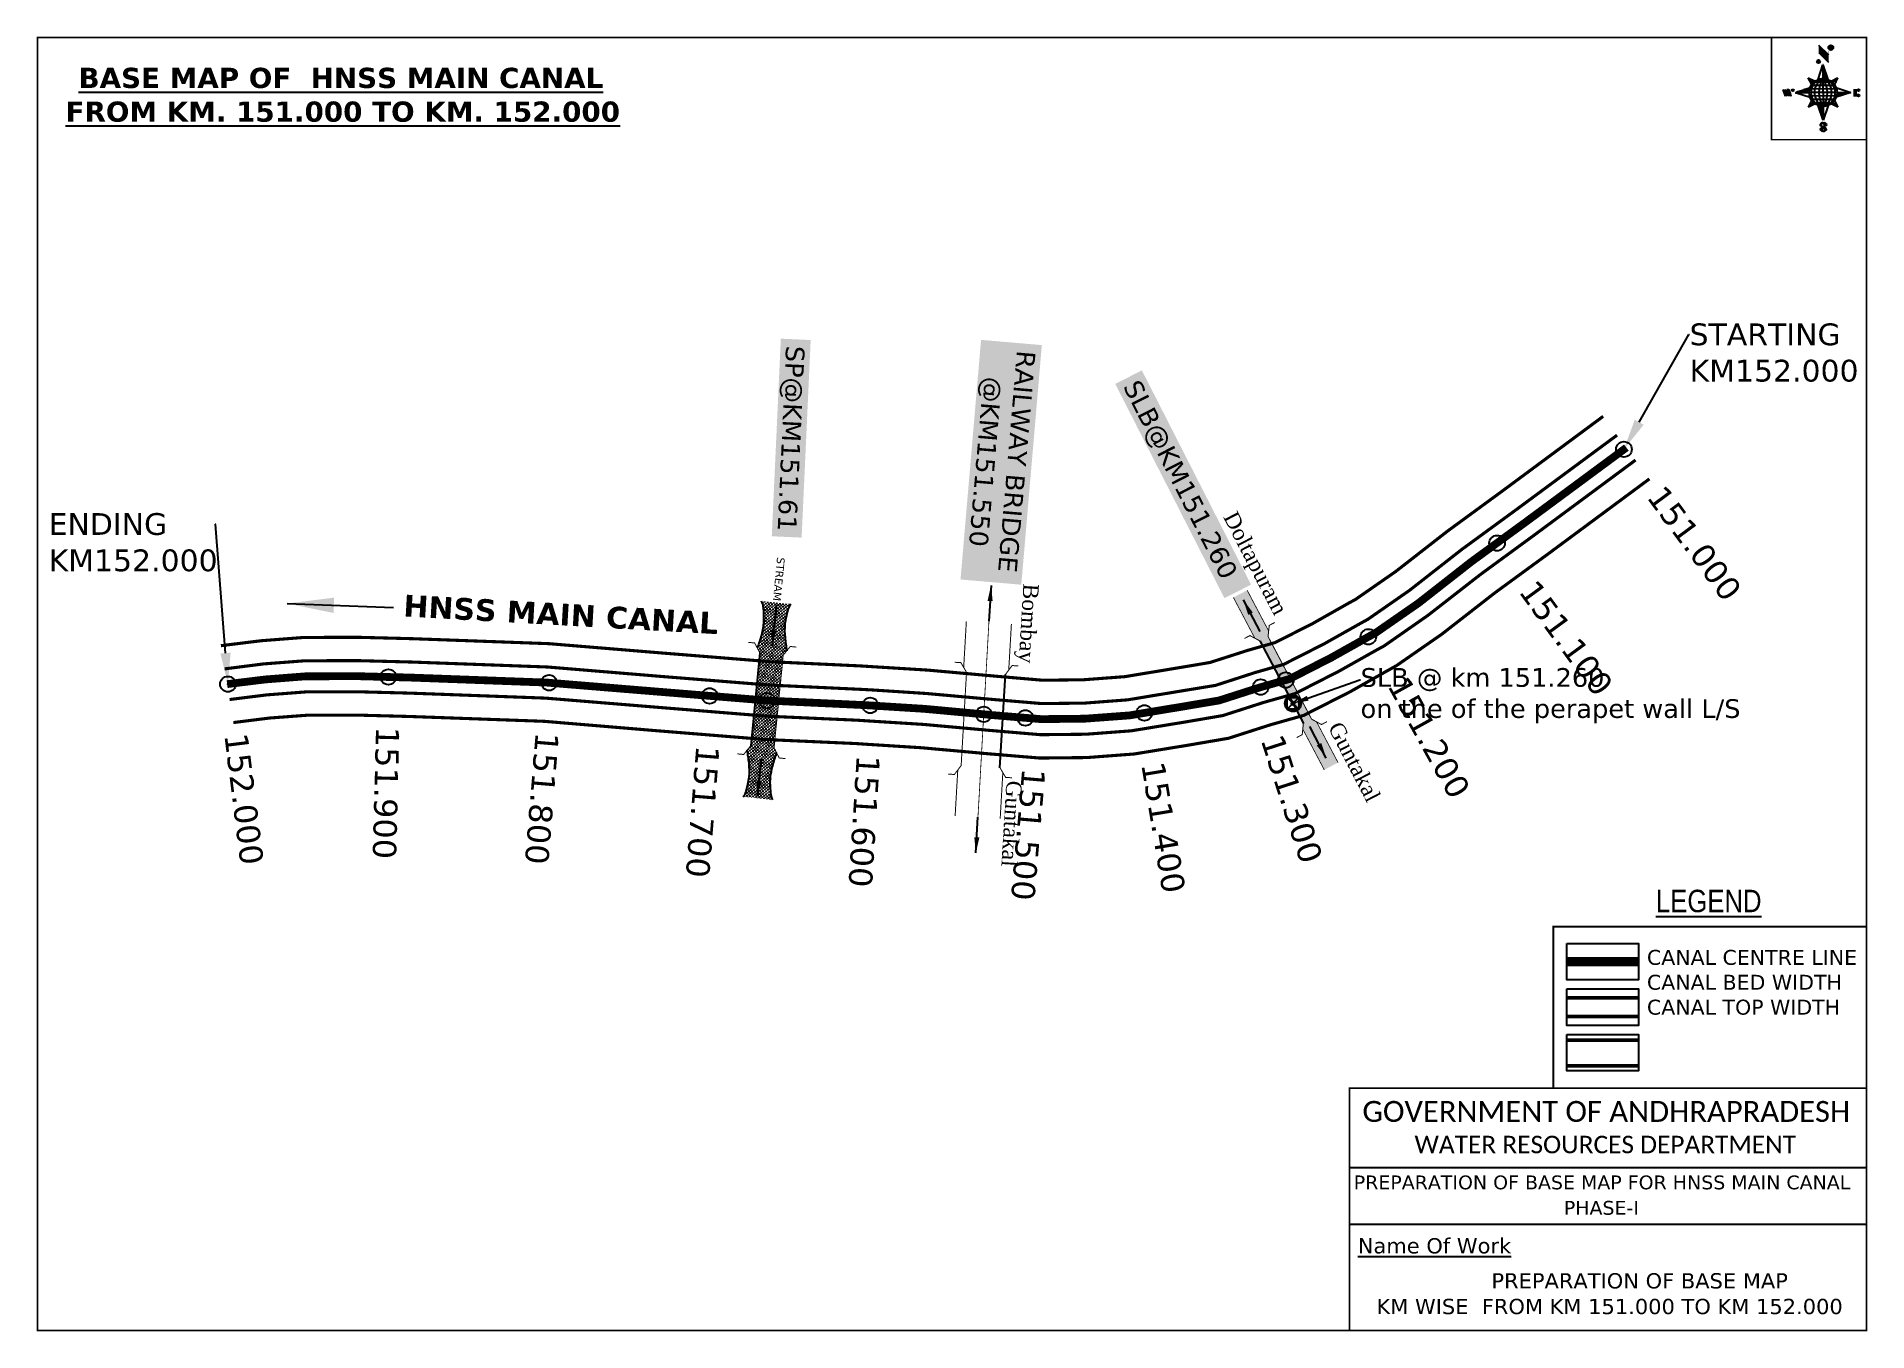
# Model space of a CAD drawing. Header units: inches. Extents: x 753375 to 754551, y 1680339 to 1681172.
import ezdxf
from ezdxf import colors
from ezdxf.entities.mleader import LeaderData, LeaderLine
from ezdxf.enums import TextEntityAlignment as Align
from ezdxf.math import Vec2, Vec3

# ---------------------------------------------------------------- set-up
doc = ezdxf.new("R2010")
doc.units = ezdxf.units.IN
doc.header["$MEASUREMENT"] = 0
doc.header["$PDMODE"] = 32
doc.header["$PDSIZE"] = 10
doc.linetypes.add('ACAD_ISO02W100', pattern=[15, 12, -3])
doc.linetypes.add('HIDDEN2', pattern=[0.1875, 0.125, -0.0625])
for name, color, linetype in [('AQUADUCT', 1, 'Continuous'), ('bord', 1, 'Continuous'), ('CANAL1', 1, 'Continuous'), ('CSMark', 72, 'Continuous'), ('DCBMS', 232, 'Continuous'), ('PAGE', 7, 'Continuous'), ('STRUCTURE', 5, 'Continuous'), ('TEXT', 7, 'Continuous')]:
    doc.layers.add(name, color=color, linetype=linetype)
doc.styles.add('ARIALN', font='ARIALN_1.TTF')
doc.styles.get("Standard").update_dxf_attribs({"font": 'verdana_0.ttf'})
doc.styles.add('style1', font='romantic_0.ttf')
doc.linetypes.add('TRACKS', pattern='A,0.15,[130,ltypeshp.shx,S=0.25,R=0,X=0,Y=0],0.15', length=0.3)
doc.dimstyles.get("Standard").update_dxf_attribs({"dimtxt": 0.18, "dimasz": 0.18, "dimexe": 0.18, "dimexo": 0.0625, "dimgap": 0.09, "dimtad": 0, "dimtih": 1, "dimtoh": 1, "dimdec": 4, "dimzin": 0, "dimdsep": 46, "dimtxsty": 'Standard', "dimcen": 0.09, "dimadec": 0, "dimazin": 0, "dimtfac": 1, "dimtdec": 4, "dimtofl": 0, "dimtmove": 0, "dimatfit": 3, "dimfxl": 0, "dimtolj": 1, "dimtzin": 0, "dimarcsym": 0})
pattern_1 = [(267.297113149, (-8720374.938, 50637915.138), (10.5367255337, -0.497431438), [])]
pattern_2 = [(357.297113149, (-8720374.938, 50637915.138), (0.497431438, 10.5367255337), [])]

# ---------------------------------------------------------------- blocks, each defined once
blk = doc.blocks.new('DCBM')
at = {"layer": 'DCBMS'}
h = blk.add_hatch(color=132, dxfattribs=at)
h.paths.add_polyline_path([(3.7, 3.7, 0.414214), (-3.7, 3.7)])
h.paths.add_polyline_path([(3.7, 3.7), (3.7, -3.7, 0.198912), (5.2, 0, 0.198912)])
h.paths.add_polyline_path([(-3.7, -3.7, 0.414214), (3.7, -3.7)])
h.paths.add_polyline_path([(-3.7, 3.7, 0.198912), (-5.2, 0, 0.198912), (-3.7, -3.7)])
at = {"layer": 'DCBMS', "color": 0}
blk.add_lwpolyline([(-3.7, 3.7), (3.7, 3.7), (3.7, -3.7), (-3.7, -3.7)], close=True, dxfattribs=at)
for points in [[(-3.7, 3.7), (3.7, -3.7)], [(3.7, 3.7), (-3.7, -3.7)]]:
    blk.add_lwpolyline(points, dxfattribs=at)
for radius in [5.21, 1.05]:
    blk.add_circle((0, 0), radius, dxfattribs=at)
blk = doc.blocks.new('*X16')
at = {"color": 0, "linetype": 'Continuous'}
for p, q in [((6321.6, 240.5), (6322.3, 241.2)), ((6321.6, 240.3), (6322.3, 241)), ((6321.6, 240.1), (6322.3, 240.8)), ((6321.6, 239.9), (6322.4, 240.7)), ((6321.6, 239.8), (6322.4, 240.6)), ((6321.6, 239.6), (6322.5, 240.5)), ((6321.6, 239.4), (6322.5, 240.3)), ((6321.6, 239.2), (6322.6, 240.2)), ((6321.7, 239.1), (6322.6, 240.1)), ((6321.8, 240.8), (6322.4, 241.4)), ((6321.8, 239), (6322.7, 240)), ((6321.8, 239), (6322.8, 239.9)), ((6321.9, 238.9), (6322.9, 239.8)), ((6322, 238.8), (6323, 239.7)), ((6322.1, 241.3), (6322.4, 241.6)), ((6322.1, 238.7), (6323.1, 239.6)), ((6322.2, 238.6), (6323.1, 239.6)), ((6322.3, 238.5), (6323.2, 239.5)), ((6322.4, 238.5), (6323.3, 239.4)), ((6322.5, 238.4), (6323.4, 239.3)), ((6322.7, 238.4), (6323.6, 239.3)), ((6322.8, 238.3), (6323.7, 239.2)), ((6322.9, 238.3), (6323.8, 239.1)), ((6323.1, 238.2), (6323.9, 239.1)), ((6323.2, 238.2), (6324, 239)), ((6323.3, 238.2), (6324.2, 239)), ((6323.5, 238.1), (6324.3, 238.9)), ((6323.7, 238.1), (6324.4, 238.9)), ((6323.8, 238.1), (6324.6, 238.8)), ((6324.1, 238.2), (6324.7, 238.8)), ((6324.3, 238.3), (6324.9, 238.8)), ((6324.6, 238.3), (6325.1, 238.8)), ((6324.8, 238.4), (6325.2, 238.8)), ((6325.1, 238.5), (6325.4, 238.8)), ((6325.4, 238.6), (6325.6, 238.8))]:
    blk.add_line(p, q, dxfattribs=at)
blk = doc.blocks.new('*X15')
at = {"color": 0, "linetype": 'Continuous'}
for p, q in [((6324.4, 240.3), (6324.5, 240.4)), ((6324.6, 240.3), (6324.8, 240.5)), ((6324.7, 240.2), (6325, 240.5)), ((6324.8, 240.2), (6325.2, 240.6)), ((6325, 240.1), (6325.5, 240.6)), ((6325.1, 240.1), (6325.6, 240.6)), ((6325.2, 240), (6325.8, 240.6)), ((6325.3, 240), (6326, 240.6)), ((6325.4, 239.9), (6326.1, 240.6)), ((6325.5, 239.8), (6326.2, 240.5)), ((6325.6, 239.8), (6326.3, 240.5)), ((6325.7, 239.7), (6326.5, 240.4)), ((6325.9, 239.6), (6326.6, 240.3)), ((6326, 239.5), (6326.7, 240.3)), ((6326, 239.4), (6326.8, 240.2)), ((6326.1, 239.3), (6327, 240.2)), ((6326.2, 239.3), (6327.1, 240.1)), ((6326.3, 239.2), (6327.1, 240)), ((6326.4, 239.1), (6327.2, 239.9)), ((6326.5, 239), (6327.3, 239.8)), ((6326.5, 238.9), (6327.4, 239.7)), ((6326.6, 238.8), (6327.5, 239.6)), ((6326.7, 238.7), (6327.5, 239.5)), ((6326.8, 238.6), (6327.6, 239.4)), ((6326.8, 238.5), (6327.7, 239.3)), ((6326.8, 236.5), (6327.4, 237)), ((6326.9, 238.3), (6327.8, 239.2)), ((6326.9, 238.2), (6327.9, 239.1)), ((6326.9, 236.8), (6327.6, 237.4)), ((6327, 238.1), (6327.8, 239)), ((6327, 237.9), (6327.8, 238.8)), ((6327, 237.8), (6327.8, 238.6)), ((6327, 237.6), (6327.8, 238.4)), ((6327, 237.4), (6327.8, 238.2)), ((6327, 237.3), (6327.8, 238)), ((6327, 237.1), (6327.8, 237.9))]:
    blk.add_line(p, q, dxfattribs=at)
blk = doc.blocks.new('H')
at = {"layer": 'bord', "extrusion": (0.000427885, 0.004792, 0.999988)}
h = blk.add_hatch(dxfattribs=at)
h.set_pattern_fill('LINE', color=8, scale=84.387686, angle=-2.7029, style=0)
h.set_pattern_definition(pattern_2)
h.paths.add_polyline_path([(-492, 786, -0.090992), (-448, 775), (-486, 912)])
h = blk.add_hatch(dxfattribs=at)
h.set_pattern_fill('LINE', color=8, scale=84.387686, angle=-92.7029, style=0)
h.set_pattern_definition(pattern_1)
h.paths.add_polyline_path([(-625, 665, -0.090992), (-615, 710), (-751, 671)])
h = blk.add_hatch(dxfattribs=at)
h.set_pattern_fill('LINE', color=8, scale=84.387686, angle=-2.7029, style=0)
h.set_pattern_definition(pattern_2)
h.paths.add_polyline_path([(-504, 533, -0.090992), (-549, 543), (-510, 406)])
h = blk.add_hatch(dxfattribs=at)
h.set_pattern_fill('LINE', color=8, scale=84.387686, angle=-92.7029, style=0)
h.set_pattern_definition(pattern_1)
h.paths.add_polyline_path([(-246, 647), (-372, 653, -0.090992), (-382, 609)])
for p, q in [((-519, 1020, -1217), (-435, 927, -1216)), ((-516, 1087, -1217), (-432, 994, -1217)), ((-538, 774, -1216), (-487, 906, -1216)), ((-487, 906, -1216), (-493, 780, -1216)), ((-487, 906, -1216), (-448, 769, -1216)), ((-865, 701, -1215), (-847, 638, -1215)), ((-847, 700, -1215), (-829, 637, -1215)), ((-829, 699, -1215), (-811, 636, -1215)), ((-829, 699, -1215), (-811, 698, -1215)), ((-811, 698, -1215), (-794, 635, -1215)), ((-752, 665, -1215), (-615, 704, -1215)), ((-627, 794, -1216), (-567, 760, -1216)), ((-627, 794, -1216), (-584, 747, -1215)), ((-599, 731, -1215), (-627, 794, -1216)), ((-421, 753, -1216), (-359, 781, -1216)), ((-359, 781, -1216), (-405, 739, -1216)), ((-359, 781, -1216), (-392, 721, -1215)), ((-379, 693, -1215), (-246, 641, -1215)), ((-213, 669, -1215), (-217, 601, -1215)), ((-752, 665, -1215), (-625, 659, -1215)), ((-619, 614, -1215), (-752, 665, -1215)), ((-639, 526, -1214), (-606, 585, -1215)), ((-639, 526, -1214), (-593, 568, -1215)), ((-577, 553, -1215), (-639, 526, -1214)), ((-511, 400, -1214), (-549, 537, -1214)), ((-460, 533, -1215), (-511, 400, -1214)), ((-505, 527, -1214), (-511, 400, -1214)), ((-371, 513, -1214), (-431, 546, -1215)), ((-371, 513, -1214), (-414, 560, -1215)), ((-399, 576, -1215), (-371, 513, -1214)), ((-246, 641, -1215), (-383, 603, -1215)), ((-373, 647, -1215), (-246, 641, -1215)), ((-197, 600, -1215), (-194, 668, -1215))]:
    blk.add_line(p, q, dxfattribs=at)
at = {"layer": 'bord', "color": 8, "linetype": 'ByBlock', "extrusion": (0.000427885, 0.004792, 0.999988)}
for p, q in [((-375, 679, -1215), (-620, 691, -1215)), ((-386, 711, -1215), (-605, 722, -1215)), ((-411, 744, -1216), (-578, 752, -1216)), ((-493, 780, -1216), (-505, 527, -1214)), ((-373, 647, -1215), (-625, 659, -1215)), ((-378, 616, -1215), (-623, 628, -1215)), ((-392, 585, -1215), (-611, 595, -1215)), ((-420, 555, -1215), (-587, 562, -1215))]:
    blk.add_line(p, q, dxfattribs=at)
at = {"layer": 'bord', "extrusion": (0.000427885, 0.004792, 0.999988), "elevation": -1212}
for points, const_width in [([(-522, 960), (-516, 1093)], 1.61), ([(-434, 933), (-428, 1066)], 1.61), ([(-870, 707), (-846, 706)], 0.642), ([(-829, 643), (-821, 678)], 0.642), ([(-793, 641), (-782, 694)], 0.642), ([(-223, 676), (-174, 673)], 0.706), ([(-829, 643), (-855, 644)], 0.642), ([(-811, 642), (-784, 641)], 0.642), ([(-177, 605), (-226, 607)], 0.706), ([(-195, 645), (-185, 644)], 0.706)]:
    blk.add_lwpolyline(points, dxfattribs=dict(at, const_width=const_width))
for points, const_width in [([(-414, 1073, 1), (-398, 1058, 1)], 22.3), ([(-530, 950, 1), (-520, 939, 1)], 14.8), ([(-776, 697, 1), (-769, 690, 1)], 8.9), ([(-180, 618, 1), (-173, 611, 1)], 9.79), ([(-178, 667, 1), (-171, 660, 1)], 9.79), ([(-490, 362, 1), (-498, 369, 1)], 11.1), ([(-525, 322, 1), (-533, 329, 1)], 11.1)]:
    blk.add_lwpolyline(points, format="xyb", close=True, dxfattribs=dict(at, const_width=const_width))
for points in [[(-537, 317), (-531, 310), (-520, 307), (-505, 307), (-494, 310), (-486, 318), (-487, 326), (-491, 333), (-494, 336), (-503, 341), (-522, 347), (-530, 352), (-534, 355), (-537, 363), (-537, 373), (-530, 381), (-520, 384), (-504, 384), (-493, 380), (-487, 373)], [(-522, 348), (-526, 354), (-528, 361), (-528, 371), (-526, 375), (-521, 381), (-515, 384)], [(-505, 307), (-499, 312), (-497, 319), (-497, 327), (-501, 335), (-509, 343)]]:
    blk.add_lwpolyline(points, dxfattribs=at)
at = {"layer": 'bord', "extrusion": (0.000427885, 0.004792, 0.999988)}
for centre, radius in [((-406, 1065, -1212), 22.3), ((-525, 944, -1212), 14.8), ((-773, 694, -1212), 8.9), ((-498, 659, -1212), 127), ((-177, 615, -1212), 9.79), ((-174, 663, -1212), 9.79), ((-494, 365, -1212), 11.1), ((-529, 325, -1212), 11.1)]:
    blk.add_circle(centre, radius, dxfattribs=at)
at = {"layer": 'bord', "color": 8, "linetype": 'ByBlock', "extrusion": (0.000427885, 0.004792, 0.999988)}
for centre, radius, start, end in [((-482, 658, -1212), 128, 94.9254, 259.6691), ((-437, 656, -1212), 141, 113.2864, 241.308), ((-316, 651, -1212), 222, 142.5892, 212.0053), ((-560, 662, -1212), 141, 293.2864, 61.308), ((-681, 668, -1212), 222, 322.5892, 32.0053), ((-515, 660, -1212), 128, 274.9254, 79.6691)]:
    blk.add_arc(centre, radius, start, end, dxfattribs=at)
at = {"layer": 'bord', "extrusion": (0.000427885, 0.004792, 0.999988)}
for points in [[(-516, 1093, -1212), (-431, 1000, -1212), (-519, 1026, -1212), (-434, 933, -1212)], [(-864, 707, -1212), (-846, 706, -1212), (-846, 644, -1212), (-829, 643, -1212)], [(-829, 705, -1212), (-811, 704, -1212), (-811, 642, -1212), (-793, 641, -1212)], [(-193, 674, -1212), (-197, 606, -1212), (-213, 675, -1212), (-216, 607, -1212)]]:
    blk.add_solid(points, dxfattribs=at)
at = {"layer": 'bord', "extrusion": (0.000427885, 0.004792, 0.999988), "xscale": 7.977342409717546, "yscale": 7.977342408231451, "zscale": 7.977342408476333, "rotation": 138.0840426661453}
for name, p in [('*X15', (38301, -31929, -1212)), ('*X16', (38314, -31951, -1212))]:
    blk.add_blockref(name, p, dxfattribs=at)
blk = doc.blocks.new('SLB')
at = {"layer": 'STRUCTURE'}
h = blk.add_hatch(dxfattribs=at)
h.set_pattern_fill('DOTS', color=6, scale=20, angle=320.3722, style=0)
h.set_pattern_definition([(320.372247934, (-159.4327, -72.9564), (1.2786241598, 0.5641323054), [0, -1.25])])
h.paths.add_polyline_path([(769699.5, 1706871.1), (769699.5, 1706861.1), (769729.1, 1706861.1), (769732.1, 1706863.1), (769792.1, 1706863.1), (769795.1, 1706861.1), (769824.7, 1706861.1), (769824.7, 1706871.1), (769795.1, 1706871.1), (769792.1, 1706869.1), (769732.1, 1706869.1), (769729.1, 1706871.1)])
at = {"layer": 'STRUCTURE', "color": 6, "linetype": 'ACAD_ISO02W100', "ltscale": 0.5, "const_width": 0.5}
for points in [[(769699.5, 1706871.1), (769729.1, 1706871.1)], [(769795.1, 1706871.1), (769824.7, 1706871.1)], [(769699.5, 1706861.1), (769729.1, 1706861.1)], [(769795.1, 1706861.1), (769824.7, 1706861.1)]]:
    blk.add_lwpolyline(points, dxfattribs=at)
at = {"layer": 'STRUCTURE', "color": 6, "const_width": 0.628}
for points in [[(769726.1, 1706877.1), (769726.1, 1706873.1), (769732.1, 1706869.1), (769792.1, 1706869.1), (769798.1, 1706873.1), (769798.1, 1706877.1)], [(769726.1, 1706855.1), (769726.1, 1706859.1), (769732.1, 1706863.1), (769792.1, 1706863.1), (769798.1, 1706859.1), (769798.1, 1706855.1)]]:
    blk.add_lwpolyline(points, dxfattribs=at)
at = {"layer": 'STRUCTURE', "color": 6}
blk.add_lwpolyline([(769732.1, 1706863.1), (769792.1, 1706863.1)], dxfattribs=at)
blk.add_lwpolyline([(769732.1, 1706863.1), (769792.1, 1706863.1)], dxfattribs=at)
at = {"layer": 'STRUCTURE', "color": 0}
blk.add_circle((769762.1, 1706866.1), 1.24, dxfattribs=at)
for points in [[(769703.8, 1706866), (769726.7, 1706866)], [(769818.6, 1706865.8), (769795.7, 1706865.8)]]:
    blk.add_leader(points, dimstyle='Standard', override={"dimasz": 10, "dimgap": 0.09, "dimtad": 0}, dxfattribs=at)
blk = doc.blocks.new('SP')
at = {"layer": 'STRUCTURE'}
h = blk.add_hatch(dxfattribs=at)
h.set_pattern_fill('DASH', color=256, scale=8, style=0)
edge = h.paths.add_edge_path()
edge.add_spline(control_points=[(769825.7, 1706742.1), (769825.3, 1706741.8), (769823.8, 1706740.8), (769820.9, 1706740.3), (769817, 1706739.7), (769811.4, 1706738.9), (769804, 1706739.7), (769798.4, 1706741), (769795.6, 1706741.6)], knot_values=[0, 0, 0, 0, 1.613557, 5.24513, 8.624976, 13.470124, 22.190216, 30.746377, 30.746377, 30.746377, 30.746377], degree=3, periodic=0)
edge.add_line((769795.6, 1706741.6), (769792.6, 1706739.6))
edge.add_line((769792.6, 1706739.6), (769732.6, 1706739.6))
edge.add_line((769732.6, 1706739.6), (769729.6, 1706741.6))
edge.add_spline(control_points=[(769729.6, 1706741.6), (769726.9, 1706740.9), (769721.3, 1706739.5), (769713.9, 1706738.5), (769708.3, 1706739.1), (769704.4, 1706739.6), (769701.5, 1706740), (769700, 1706741), (769699.5, 1706741.3)], knot_values=[0, 0, 0, 0, 8.556161, 17.276253, 22.121402, 25.501247, 29.13282, 30.746377, 30.746377, 30.746377, 30.746377], degree=3, periodic=0)
edge.add_line((769699.5, 1706741.3), (769699.5, 1706722.1))
edge.add_spline(control_points=[(769699.5, 1706722.1), (769700, 1706722.4), (769701.4, 1706723.4), (769704.3, 1706724), (769708.2, 1706724.5), (769713.8, 1706725.3), (769721.2, 1706724.5), (769726.8, 1706723.3), (769729.6, 1706722.6)], knot_values=[0, 0, 0, 0, 1.613557, 5.24513, 8.624976, 13.470124, 22.190216, 30.746377, 30.746377, 30.746377, 30.746377], degree=3, periodic=0)
edge.add_line((769729.6, 1706722.6), (769732.6, 1706724.6))
edge.add_line((769732.6, 1706724.6), (769792.6, 1706724.6))
edge.add_line((769792.6, 1706724.6), (769795.6, 1706722.6))
edge.add_spline(control_points=[(769795.6, 1706722.6), (769798.4, 1706723.3), (769803.9, 1706724.8), (769811.3, 1706725.8), (769817, 1706725.1), (769820.9, 1706724.7), (769823.8, 1706724.2), (769825.2, 1706723.3), (769825.7, 1706723)], knot_values=[0, 0, 0, 0, 8.556161, 17.276253, 22.121402, 25.501247, 29.13282, 30.746377, 30.746377, 30.746377, 30.746377], degree=3, periodic=0)
edge.add_line((769825.7, 1706723), (769825.7, 1706742.1))
h.paths.add_polyline_path([(769764.2, 1706732.1, -1), (769761.1, 1706732.1, -1)], flags=0)
h.paths.add_polyline_path([(769761.1, 1706732.1, 1), (769764.2, 1706732.1, 1)], flags=16)
at = {"layer": 'STRUCTURE', "const_width": 0.628}
for points in [[(769726.6, 1706747.6), (769726.6, 1706743.6), (769732.6, 1706739.6), (769792.6, 1706739.6), (769798.6, 1706743.6), (769798.6, 1706747.6)], [(769726.6, 1706716.6), (769726.6, 1706720.6), (769732.6, 1706724.6), (769792.6, 1706724.6), (769798.6, 1706720.6), (769798.6, 1706716.6)]]:
    blk.add_lwpolyline(points, dxfattribs=at)
at = {"layer": 'STRUCTURE', "color": 3}
blk.add_lwpolyline([(769732.6, 1706724.6), (769792.6, 1706724.6)], dxfattribs=at)
blk.add_lwpolyline([(769732.6, 1706724.6), (769792.6, 1706724.6)], dxfattribs=at)
at = {"layer": 'STRUCTURE', "color": 0}
blk.add_circle((769762.6, 1706732.1), 1.55, dxfattribs=at)
at = {"layer": 'STRUCTURE'}
for points in [[(769699.5, 1706741.3), (769700.9, 1706740.5), (769704.4, 1706739.6), (769707.8, 1706739.2), (769712.6, 1706738.8), (769721.3, 1706739.7), (769729.6, 1706741.6)], [(769825.7, 1706742.1), (769824.3, 1706741.3), (769820.8, 1706740.3), (769817.5, 1706739.8), (769812.7, 1706739.2), (769804, 1706739.9), (769795.6, 1706741.6)], [(769699.5, 1706722.1), (769700.9, 1706723), (769704.4, 1706724), (769707.7, 1706724.5), (769712.5, 1706725), (769721.2, 1706724.4), (769729.6, 1706722.6)], [(769825.7, 1706723), (769824.3, 1706723.8), (769820.8, 1706724.7), (769817.4, 1706725.1), (769812.6, 1706725.5), (769803.9, 1706724.6), (769795.6, 1706722.6)]]:
    blk.add_spline(points, degree=3, dxfattribs=at)
at = {"layer": 'STRUCTURE', "color": 0}
blk.add_text('STREAM', height=5, dxfattribs=at).set_placement((769684.3, 1706732.1), align=Align.MIDDLE_CENTER)
for points in [[(769727.4, 1706732.1), (769700.8, 1706732.1)], [(769824.4, 1706732.1), (769800.5, 1706732.1)]]:
    blk.add_leader(points, dimstyle='Standard', override={"dimasz": 10, "dimgap": 0.09, "dimtad": 0}, dxfattribs=at)
blk = doc.blocks.new('RAIL')
at = {"layer": 'STRUCTURE', "color": 40, "const_width": 0.628}
for points in [[(763819.4, 1696603.2), (763849, 1696603.2)], [(763846, 1696609.2), (763846, 1696605.2), (763852, 1696601.2), (763912, 1696601.2), (763918, 1696605.2), (763918, 1696609.2)], [(763915, 1696603.2), (763944.6, 1696603.2)], [(763846, 1696568.2), (763846, 1696572.2), (763852, 1696576.2), (763912, 1696576.2), (763918, 1696572.2), (763918, 1696568.2)], [(763852, 1696576.2), (763912, 1696576.2)], [(763819.4, 1696574.2), (763849, 1696574.2)], [(763915, 1696574.2), (763944.6, 1696574.2)]]:
    blk.add_lwpolyline(points, dxfattribs=at)
at = {"layer": 'STRUCTURE', "color": 17, "linetype": 'TRACKS', "ltscale": 40, "const_width": 0.5}
blk.add_lwpolyline([(763819.4, 1696588.5), (763945.7, 1696588.7)], dxfattribs=at)
at = {"layer": 'STRUCTURE', "color": 40}
blk.add_lwpolyline([(763852, 1696576.2), (763912, 1696576.2)], dxfattribs=at)
blk.add_lwpolyline([(763852, 1696576.2), (763912, 1696576.2)], dxfattribs=at)
at = {"layer": 'STRUCTURE', "color": 0}
for points in [[(763796.5, 1696588.5), (763819.4, 1696588.5)], [(763968.6, 1696588.7), (763945.7, 1696588.7)]]:
    blk.add_leader(points, dimstyle='Standard', override={"dimasz": 10, "dimgap": 0.09, "dimtad": 0}, dxfattribs=at)

msp = doc.modelspace()

# ---------------------------------------------------------------- linework, layer by layer
at = {"color": 3}
for p in [(754394.6, 1680906.3), (754313.1, 1680846), (754230.4, 1680785.8), (753600.7, 1680760), (753497.6, 1680755.4), (753704, 1680756.3), (753807.1, 1680747.8), (754161.2, 1680753.5), (753910.3, 1680741.7), (754086.5, 1680736.9), (754010, 1680733.7)]:
    msp.add_point(p, dxfattribs=at)
at = {"layer": 'CANAL1', "color": 200, "const_width": 2}
for points in [[(754381.3, 1680927.5), (754316.5, 1680879.5), (754281.5, 1680853.9), (754248, 1680827.8), (754222.1, 1680809.8), (754218.2, 1680807.7), (754194.9, 1680794.5), (754170.5, 1680782.1), (754153.2, 1680777.2), (754128.6, 1680769.3), (754106, 1680765.5), (754073.9, 1680760.2), (754047.3, 1680758.2), (754021.1, 1680757.9), (753991, 1680760.5), (753947.4, 1680764.4), (753911.9, 1680766.6), (753904.1, 1680767.1), (753846.3, 1680769.8), (753776.6, 1680775.4), (753703.9, 1680781.4), (753616.1, 1680784.6), (753581.1, 1680785.5), (753546.4, 1680785.4), (753519.1, 1680783.3), (753493.1, 1680780.1)], [(754411, 1680887.3), (754346.2, 1680839.3), (754311.6, 1680814), (754277.6, 1680787.5), (754248.5, 1680767.3), (754242.6, 1680764), (754218.5, 1680750.4), (754188.8, 1680735.3), (754167.6, 1680729.3), (754140.5, 1680720.6), (754114.2, 1680716.1), (754079.9, 1680710.5), (754049.5, 1680708.2), (754019.2, 1680707.9), (753986.6, 1680710.6), (753943.5, 1680714.5), (753908.7, 1680716.7), (753901.3, 1680717.2), (753843.2, 1680719.8), (753772.6, 1680725.5), (753700.9, 1680731.5), (753614.6, 1680734.6), (753580.5, 1680735.5), (753548.3, 1680735.4), (753524.2, 1680733.6), (753501.1, 1680730.7)]]:
    msp.add_lwpolyline(points, dxfattribs=at)
at = {"layer": 'CANAL1', "color": 5, "const_width": 2}
for points in [[(754390.2, 1680915.4), (754325.4, 1680867.5), (754290.5, 1680842), (754256.9, 1680815.7), (754230, 1680797), (754225.6, 1680794.6), (754202, 1680781.3), (754176, 1680768.1), (754157.5, 1680762.8), (754132.2, 1680754.6), (754108.4, 1680750.7), (754075.7, 1680745.3), (754048, 1680743.2), (754020.5, 1680742.9), (753989.7, 1680745.5), (753946.2, 1680749.4), (753910.9, 1680751.7), (753903.2, 1680752.1), (753845.4, 1680754.8), (753775.4, 1680760.4), (753703, 1680766.4), (753615.6, 1680769.6), (753580.9, 1680770.5), (753547, 1680770.4), (753520.6, 1680768.4), (753495.5, 1680765.2)], [(753498.7, 1680745.5), (753522.7, 1680748.5), (753547.7, 1680750.4), (753580.7, 1680750.5), (753615, 1680749.6), (753701.8, 1680746.4), (753773.8, 1680740.5), (753844.1, 1680734.8), (753902.2, 1680732.2), (753909.7, 1680731.7), (753944.7, 1680729.5), (753987.9, 1680725.6), (754019.8, 1680722.9), (754048.9, 1680723.2), (754078.1, 1680725.4), (754111.7, 1680730.9), (754136.9, 1680735.2), (754163.3, 1680743.7), (754183.3, 1680749.3), (754211.5, 1680763.7), (754235.3, 1680777.1), (754240.6, 1680780), (754268.7, 1680799.6), (754302.6, 1680826), (754337.3, 1680851.4), (754402.1, 1680899.4)]]:
    msp.add_lwpolyline(points, dxfattribs=at)
at = {"layer": 'CANAL1', "color": 1, "linetype": 'HIDDEN2', "ltscale": 100, "const_width": 5}
msp.add_lwpolyline([(754396.2, 1680907.4), (754331.3, 1680859.4), (754296.5, 1680834), (754262.8, 1680807.6), (754235.3, 1680788.5), (754230.4, 1680785.8), (754206.7, 1680772.5), (754179.7, 1680758.7), (754160.4, 1680753.2), (754134.5, 1680744.9), (754110.1, 1680740.8), (754076.9, 1680735.3), (754048.4, 1680733.2), (754020.1, 1680732.9), (753988.8, 1680735.5), (753945.4, 1680739.5), (753910.3, 1680741.7), (753902.7, 1680742.1), (753844.8, 1680744.8), (753774.6, 1680750.5), (753702.4, 1680756.4), (753615.3, 1680759.6), (753580.8, 1680760.5), (753547.3, 1680760.4), (753521.6, 1680758.4), (753497.1, 1680755.4)], dxfattribs=at)
at = {"layer": 'CANAL1', "color": 1, "linetype": 'HIDDEN2', "ltscale": 100, "const_width": 6, "elevation": -0.4}
msp.add_lwpolyline([(754404, 1680577), (754358, 1680577)], dxfattribs=at)
at = {"layer": 'CANAL1', "color": 5, "const_width": 2.4, "elevation": -0.4}
for points in [[(754404, 1680553.8), (754358, 1680553.8)], [(754404, 1680541.8), (754358, 1680541.8)]]:
    msp.add_lwpolyline(points, dxfattribs=at)
at = {"layer": 'CANAL1', "color": 200, "const_width": 2.4, "elevation": -0.4}
for points in [[(754404, 1680526.6), (754358, 1680526.6)], [(754404, 1680510.1), (754358, 1680510.1)]]:
    msp.add_lwpolyline(points, dxfattribs=at)
at = {"layer": 'DCBMS', "color": 132, "true_color": 0x00d1bf}
msp.add_point((754182, 1680743, 450.3), dxfattribs=at)
at = {"layer": 'PAGE', "const_width": 1}
msp.add_lwpolyline([(753375.2, 1680340), (754550.5, 1680340), (754550.5, 1681171), (753375.2, 1681171), (753375.2, 1680340)], dxfattribs=at)
at = {"layer": 'PAGE'}
for points, const_width in [([(754550.5, 1681171), (754489.4, 1681171), (754489.4, 1681105.3), (754550.5, 1681105.3)], 1), ([(754550.5, 1680495.7), (754349.2, 1680495.7), (754349.2, 1680599.5), (754550.5, 1680599.5)], 1.2), ([(754218.3, 1680495.7), (754550.5, 1680495.7), (754550.5, 1680340), (754218.3, 1680340)], 1.2)]:
    msp.add_lwpolyline(points, close=True, dxfattribs=dict(at, const_width=const_width))
at = {"layer": 'PAGE', "elevation": -0.4}
for points in [[(754358, 1680588.8), (754404, 1680588.8), (754404, 1680565.3), (754358, 1680565.3)], [(754358, 1680559.5), (754404, 1680559.5), (754404, 1680536), (754358, 1680536)], [(754358, 1680530.3), (754404, 1680530.3), (754404, 1680506.8), (754358, 1680506.8)]]:
    msp.add_lwpolyline(points, close=True, dxfattribs=at)
at = {"layer": 'PAGE'}
for points in [[(754218.3, 1680444.7), (754550.5, 1680444.7)], [(754218.3, 1680408.3), (754550.5, 1680408.3)]]:
    msp.add_lwpolyline(points, dxfattribs=at)
at = {"layer": 'STRUCTURE', "color": 0}
for p in [(754177.3, 1680758), (753844, 1680744.8), (753983.3, 1680736)]:
    msp.add_point(p, dxfattribs=at)

# ---------------------------------------------------------------- block references
at = {"layer": 'AQUADUCT', "color": 1, "xscale": 0.0703495379661093, "yscale": 0.07034953800030053, "zscale": 0.07034953795990817, "rotation": 3.078330607406165}
msp.add_blockref('H', (754560.1, 1681091.6, 85.4), dxfattribs=at)
at = {"layer": 'DCBMS', "color": 132, "true_color": 0x00d1bf}
msp.add_blockref('DCBM', (754182, 1680743, 450.3), dxfattribs=at)
at = {"layer": 'STRUCTURE', "color": 0}
for name, p, rotation in [('SP', (-869206.3, 2614113.4), 264.3741696648408), ('RAIL', (2403809, 820498.1), 86.70151362427413), ('SLB', (-1114696.1, 1565702.4), 297.7973324828098)]:
    msp.add_blockref(name, p, dxfattribs=dict(at, rotation=rotation))

# ---------------------------------------------------------------- texts
at = {"layer": 'CANAL1', "insert": (753609.9, 1680813), "char_height": 14, "width": 205.129, "attachment_point": 1, "rotation": 356.7562}
msp.add_mtext('\\pi0.96322;{\\fVerdana|b1|i0|c0|p34;HNSS MAIN CANAL}', dxfattribs=at)
at = {"layer": 'CSMark', "color": 1}
for s, rotation, p in [('151.000', 306.5199, (754414.7, 1680880.1)), ('151.100', 306.1564, (754332.5, 1680819.4)), ('151.200', 299.0525, (754248.8, 1680758.3)), ('152.000', 277.1438, (753502.7, 1680723.8)), ('151.900', 268.5582, (753600.3, 1680728)), ('151.800', 265.281, (753702.9, 1680724.3)), ('151.300', 287.8866, (754168.2, 1680722.1)), ('151.700', 265.3887, (753806.1, 1680715.8)), ('151.600', 266.4228, (753909.2, 1680709.7)), ('151.500', 265.1005, (754015.5, 1680701.1)), ('151.400', 279.3847, (754091.8, 1680705.3))]:
    msp.add_text(s, height=15, rotation=rotation, dxfattribs=at).set_placement(p, align=Align.MIDDLE_LEFT)
at = {"layer": 'PAGE', "extrusion": (0.000201441, 0.004807, 0.999988), "style": 'ARIALN'}
msp.add_text('%%ULEGEND', height=14.4, rotation=359.9999, dxfattribs=at).set_placement((754449.1, 1680595.9, 8230.4), align=Align.MIDDLE)
at = {"layer": 'PAGE', "extrusion": (0.000201441, 0.004807, 0.999988)}
for s, height, p in [('PREPARATION OF BASE MAP FOR HNSS MAIN CANAL', 8.878, (754221, 1680410.6, 8229.5)), ('%%UName Of Work', 9.822, (754223.6, 1680369.4, 8228.1))]:
    msp.add_text(s, height=height, rotation=359.9999, dxfattribs=at).set_placement(p)
for s, height, p in [('PHASE-I', 8.88, (754380.1, 1680398.7, 8229.4)), ('PREPARATION OF BASE MAP', 9.822, (754404.7, 1680351.8, 8228.2)), ('KM WISE  FROM KM 151.000 TO KM 152.000', 9.822, (754385.4, 1680335.3, 8228.2))]:
    msp.add_text(s, height=height, rotation=359.9999, dxfattribs=at).set_placement(p, align=Align.MIDDLE_CENTER)
at = {"layer": 'PAGE', "extrusion": (0.000201441, 0.004807, 0.999988), "attachment_point": 1, "text_direction": (1, -1e-06, -0.000201)}
for s, insert, char_height, width in [('CANAL CENTRE LINE CANAL BED WIDTH {\\H2.3741x; }CANAL TOP WIDTH{\\H1.9188x; }', (754409.4, 1680584.6, -0.4), 9.6, 168.926), ('\\pi3.5885;{\\fCalibri|b0|i0|c0|p34;\\H1.3333x;GOVERNMENT OF ANDHRAPRADESH\\P\\pi37.073;\\H0.83998x;WATER RESOURCES DEPARTMENT}', (754223, 1680487.5, -1.3), 10.059, 321.276)]:
    msp.add_mtext(s, dxfattribs=dict(at, insert=insert, char_height=char_height, width=width))
at = {"layer": 'STRUCTURE', "color": 0, "style": 'style1'}
for s, rotation, p in [('Doltapuram', 297.3757, (754174.6, 1680801.1)), ('Bombay', 266.5465, (754010.7, 1680768.8))]:
    msp.add_text(s, height=10, rotation=rotation, dxfattribs=at).set_placement(p, align=Align.MIDDLE_RIGHT)
for rotation, p in [(297.3757, (754208.7, 1680730)), (266.5465, (754002.9, 1680693.3))]:
    msp.add_text('Guntakal', height=10, rotation=rotation, dxfattribs=at).set_placement(p, align=Align.MIDDLE_LEFT)
at = {"layer": 'STRUCTURE', "color": 5, "char_height": 12, "attachment_point": 1, "bg_fill": 1, "box_fill_scale": 1.3, "bg_fill_color": 7, "bg_fill_true_color": 16777215, "bg_fill_transparency": 4390977}
for s, insert, width, rotation in [('\\pi0.59996;SP@KM151.61', (753868.3, 1680973.1), 119.919, 267.3759), ('\\pi0.86591;RAILWAY BRIDGE \\P\\pi19.519;@KM151.550', (754016.7, 1680970), 147.344, 265.1005), ('SLB@KM151.260', (754083.3, 1680952.2), 147.344, 296.9962)]:
    msp.add_mtext(s, dxfattribs=dict(at, insert=insert, width=width, rotation=rotation))
at = {"layer": 'TEXT', "color": 1, "insert": (753379.8, 1681151.5), "char_height": 13, "width": 379.826, "attachment_point": 1}
msp.add_mtext('\\pi21.755;{\\fVerdana|b1|i0|c0|p34;\\LBASE MAP OF  HNSS MAIN CANAL \\P\\pi13.452;FROM KM. 151.000 TO KM. 152.000}', dxfattribs=at)

# ---------------------------------------------------------------- leaders
at = {"layer": 'CANAL1'}
msp.add_leader([(753535.7, 1680807.2), (753603.9, 1680804.6)], dimstyle='Standard', override={"dimasz": 30, "dimgap": 0.09, "dimtad": 0}, dxfattribs=at)
at = {"layer": 'DCBMS', "color": 5}
ml = msp.add_multileader_mtext('Standard', dxfattribs=at)
ml.set_content('STARTING\\PKM152.000', color=5)
ml.set_leader_properties()
ml.build(insert=Vec2(0, 0))
ml.multileader.update_dxf_attribs({"dogleg_length": 0.36, "arrow_head_size": 20})
ctx = ml.context
ctx.base_point, ctx.char_height, ctx.arrow_head_size, ctx.landing_gap_size, ctx.plane_origin = Vec3(754436.7, 1680980.1), 14, 20, 0.09, Vec3(754580.8, 1681050.6)
notes = []
notes.append((ctx, [(1, (1, 1, 0), (754436.3, 1680980.1), (1, 0), 0.36, [(0, [(754394.6, 1680906.3)], 0, [])])]))
ctx.mtext.insert, ctx.mtext.flow_direction = Vec3(754436.8, 1680987.2), 5
ml = msp.add_multileader_mtext('Standard', dxfattribs=at)
ml.set_content('ENDING \\PKM152.000', color=5)
ml.set_leader_properties()
ml.build(insert=Vec2(0, 0))
ml.multileader.update_dxf_attribs({"dogleg_length": 0.36, "arrow_head_size": 20})
ctx = ml.context
ctx.base_point, ctx.char_height, ctx.arrow_head_size, ctx.landing_gap_size, ctx.plane_origin = Vec3(753382.4, 1680858.1), 14, 20, 0.09, Vec3(753525.7, 1680779.8)
notes.append((ctx, [(0, (1, 1, 0), (753489.7, 1680858.1), (-1, 0), 0.36, [(0, [(753497.6, 1680755.4)], 0, [])])]))
ctx.mtext.insert, ctx.mtext.width, ctx.mtext.flow_direction = Vec3(753382.4, 1680865.3), 108.896, 5
at = {"layer": 'DCBMS', "color": 132, "true_color": 0x00d1bf}
ml = msp.add_multileader_mtext('Standard', dxfattribs=at)
ml.set_content('SLB @ km 151.260\\Pon the of the perapet wall L/S', color=(0, 209, 191))
ml.set_leader_properties()
ml.build(insert=Vec2(0, 0))
ml.multileader.update_dxf_attribs({"dogleg_length": 0.36, "arrow_head_size": 10})
ctx = ml.context
ctx.base_point, ctx.char_height, ctx.arrow_head_size, ctx.landing_gap_size, ctx.plane_origin = Vec3(754225.3, 1680758.1, 450.3), 12, 10, 0.09, Vec3(754182, 1680743, 450.3)
notes.append((ctx, [(0, (1, 1, 0), (754224.9, 1680758.1, 450.3), (1, 0), 0.36, [(0, [(754182, 1680743, 450.3)], 0, [])])]))
ctx.mtext.insert, ctx.mtext.flow_direction = Vec3(754225.4, 1680765.7, 450.3), 5
for ctx, leaders in notes:
    for number, flags, end, landing, length, lines in leaders:
        leader = LeaderData()
        leader.index, (leader.has_last_leader_line, leader.has_dogleg_vector, leader.attachment_direction) = number, flags
        leader.last_leader_point, leader.dogleg_vector, leader.dogleg_length = Vec3(end), Vec3(landing), length
        for number, points, colour, breaks in lines:
            line = LeaderLine()
            line.index, line.vertices, line.color, line.breaks = number, Vec3.list(points), colors.encode_raw_color(colour), breaks
            leader.lines.append(line)
        ctx.leaders.append(leader)

doc.saveas('drawing.dxf')
